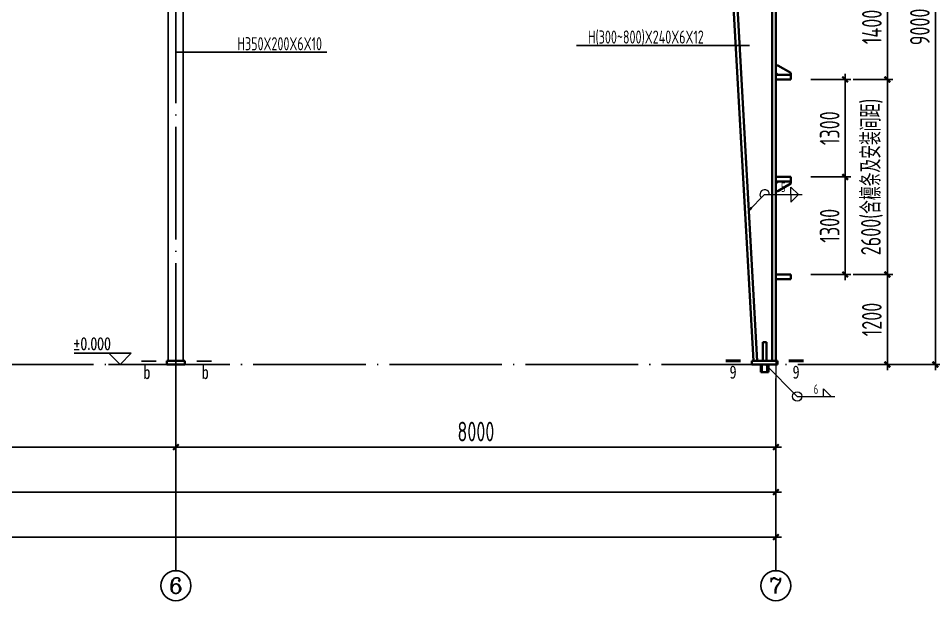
# Model space of a CAD drawing. Header units: millimetres. Extents: x 6950065 to 7140129, y 16284814 to 19754034.
# Drawn here: x 7067001 to 7091413, y 17952024 to 17967549 of the extents above; entities that cross this region are included whole.
import ezdxf
from ezdxf.enums import TextEntityAlignment as Align

# ---------------------------------------------------------------- set-up
doc = ezdxf.new("R2010")
doc.units = ezdxf.units.MM
doc.header["$LTSCALE"] = 1500
doc.header["$MEASUREMENT"] = 0
doc.linetypes.add('DOTE', pattern=[2.42, 2, -0.2, 0.02, -0.2])
doc.linetypes.add('线型6', pattern=[8.75, 5, -1.25, 1.25, -1.25])
doc.layers.get('Defpoints').update_dxf_attribs({"color": 1})
for name, color, linetype, lineweight in [('10', 7, 'Continuous', 35), ('111', 9, '线型6', 18), ('116', 1, 'Continuous', 35), ('12', 2, 'Continuous', 35), ('14', 2, 'Continuous', 35), ('焊缝标注', 9, 'Continuous', 18)]:
    doc.layers.add(name, color=color, linetype=linetype, lineweight=lineweight)
for name, color, linetype in [('11', 3, 'Continuous'), ('253', 253, 'Continuous'), ('AXIS', 3, 'Continuous'), ('BALCONY', 6, 'Continuous'), ('C型钢', 6, 'Continuous'), ('dim', 7, 'Continuous'), ('DIM_ELEV', 3, 'Continuous'), ('PUB_TEXT', 7, 'Continuous')]:
    doc.layers.add(name, color=color, linetype=linetype)
doc.styles.add('_TCH_AXIS', font='COMPLEX', dxfattribs={"bigfont": 'GBCBIG'})
doc.styles.add('_TCH_DIM', font='SIMPLEX', dxfattribs={"bigfont": 'GBCBIG'})
doc.styles.add('FromPkpm', font='Pkpmeng', dxfattribs={"width": 0.7, "bigfont": 'hztxt'})
doc.styles.add('TSSD_Dimension', font='Tssdeng.shx', dxfattribs={"width": 0.7, "bigfont": 'hztxt.shx'})
doc.styles.add('图框字体', font='', dxfattribs={"width": 0.8})
doc.styles.add('黑体', font='simhei.ttf', dxfattribs={"width": 0.8})
doc.styles.get('图框字体').set_extended_font_data('NSimSun')
doc.dimstyles.new('TSSD_75_150', dxfattribs={"dimtxt": 525, "dimasz": 150, "dimexe": 150, "dimexo": 375, "dimgap": 150, "dimtad": 1, "dimdec": 0, "dimlfac": 0.5, "dimzin": 0, "dimdsep": 46, "dimtxsty": 'TSSD_Dimension', "dimblk": 'ARCHTICK', "dimblk1": 'ARCHTICK', "dimblk2": 'ARCHTICK', "dimcen": 0, "dimdle": 150, "dimclrt": 7, "dimadec": 0, "dimazin": 0, "dimtfac": 1, "dimtdec": 0, "dimtix": 1, "dimtmove": 2, "dimatfit": 3, "dimfxl": 0, "dimtolj": 1, "dimtzin": 0, "dimarcsym": 0})

# ---------------------------------------------------------------- blocks, each defined once
blk = doc.blocks.new('_ArchTick')
at = {"color": 0, "linetype": 'ByBlock', "const_width": 0.4}
blk.add_lwpolyline([(-0.5, -0.5), (0.5, 0.5)], dxfattribs=at)
blk = doc.blocks.new('*D328')
at = {"layer": 'Defpoints', "color": 0}
for p in [(7039204, 17957119), (7087204, 17957119), (7087204, 17954919)]:
    blk.add_point(p, dxfattribs=at)
at = {"layer": 'dim', "color": 0, "lineweight": -2}
for p, q in [((7039204, 17956744), (7039204, 17954769)), ((7087204, 17956744), (7087204, 17954769)), ((7039054, 17954919), (7087354, 17954919))]:
    blk.add_line(p, q, dxfattribs=at)
at = {"layer": 'dim', "color": 0, "lineweight": -2, "xscale": 150, "yscale": 150, "zscale": 150, "rotation": 180}
blk.add_blockref('_ArchTick', (7039204, 17954919), dxfattribs=at)
at = {"layer": 'dim', "color": 0, "lineweight": -2, "xscale": 150, "yscale": 150, "zscale": 150}
blk.add_blockref('_ArchTick', (7087204, 17954919), dxfattribs=at)
at = {"layer": 'dim', "color": 7, "insert": (7063204, 17955332), "char_height": 525, "attachment_point": 5, "style": 'TSSD_Dimension'}
blk.add_mtext('\\A1;24000', dxfattribs=at)
blk = doc.blocks.new('*D329')
at = {"layer": 'Defpoints', "color": 0}
for p in [(6991204, 17956619), (7087204, 17956619), (7087204, 17953719)]:
    blk.add_point(p, dxfattribs=at)
at = {"layer": 'dim', "color": 0, "lineweight": -2}
for p, q in [((6991204, 17956244), (6991204, 17953569)), ((7087204, 17956244), (7087204, 17953569)), ((6991054, 17953719), (7087354, 17953719))]:
    blk.add_line(p, q, dxfattribs=at)
at = {"layer": 'dim', "color": 0, "lineweight": -2, "xscale": 150, "yscale": 150, "zscale": 150, "rotation": 180}
blk.add_blockref('_ArchTick', (6991204, 17953719), dxfattribs=at)
at = {"layer": 'dim', "color": 0, "lineweight": -2, "xscale": 150, "yscale": 150, "zscale": 150}
blk.add_blockref('_ArchTick', (7087204, 17953719), dxfattribs=at)
at = {"layer": 'dim', "color": 7, "insert": (7039204, 17954132), "char_height": 525, "attachment_point": 5, "style": 'TSSD_Dimension'}
blk.add_mtext('\\A1;48000', dxfattribs=at)
blk = doc.blocks.new('*D467')
at = {"layer": 'Defpoints', "color": 0}
for p in [(7055204, 17958319), (7071204, 17958319), (7071204, 17956119)]:
    blk.add_point(p, dxfattribs=at)
at = {"layer": 'dim', "color": 0, "lineweight": -2}
for p, q in [((7055204, 17957944), (7055204, 17955969)), ((7071204, 17957944), (7071204, 17955969)), ((7055054, 17956119), (7071354, 17956119))]:
    blk.add_line(p, q, dxfattribs=at)
at = {"layer": 'dim', "color": 0, "lineweight": -2, "xscale": 150, "yscale": 150, "zscale": 150, "rotation": 180}
blk.add_blockref('_ArchTick', (7055204, 17956119), dxfattribs=at)
at = {"layer": 'dim', "color": 0, "lineweight": -2, "xscale": 150, "yscale": 150, "zscale": 150}
blk.add_blockref('_ArchTick', (7071204, 17956119), dxfattribs=at)
at = {"layer": 'dim', "color": 7, "insert": (7063204, 17956532), "char_height": 525, "attachment_point": 5, "style": 'TSSD_Dimension'}
blk.add_mtext('\\A1;8000', dxfattribs=at)
blk = doc.blocks.new('*D468')
at = {"layer": 'Defpoints', "color": 0}
for p in [(7071204, 17958319), (7087204, 17958319), (7087204, 17956119)]:
    blk.add_point(p, dxfattribs=at)
at = {"layer": 'dim', "color": 0, "lineweight": -2}
for p, q in [((7071204, 17957944), (7071204, 17955969)), ((7087204, 17957944), (7087204, 17955969)), ((7071054, 17956119), (7087354, 17956119))]:
    blk.add_line(p, q, dxfattribs=at)
at = {"layer": 'dim', "color": 0, "lineweight": -2, "xscale": 150, "yscale": 150, "zscale": 150, "rotation": 180}
blk.add_blockref('_ArchTick', (7071204, 17956119), dxfattribs=at)
at = {"layer": 'dim', "color": 0, "lineweight": -2, "xscale": 150, "yscale": 150, "zscale": 150}
blk.add_blockref('_ArchTick', (7087204, 17956119), dxfattribs=at)
at = {"layer": 'dim', "color": 7, "insert": (7079204, 17956532), "char_height": 525, "attachment_point": 5, "style": 'TSSD_Dimension'}
blk.add_mtext('\\A1;8000', dxfattribs=at)
blk = doc.blocks.new('*D478')
at = {"layer": 'Defpoints', "color": 0}
for p in [(7089808, 17976320), (7091457, 17976320), (7089808, 17958319)]:
    blk.add_point(p, dxfattribs=at)
at = {"layer": 'dim', "color": 0, "lineweight": -2}
for p, q in [((7091457, 17958169), (7091457, 17976470)), ((7090183, 17976320), (7091607, 17976320)), ((7090183, 17958319), (7091607, 17958319))]:
    blk.add_line(p, q, dxfattribs=at)
at = {"layer": 'dim', "color": 0, "lineweight": -2, "xscale": 150, "yscale": 150, "zscale": 150}
for p, rotation in [((7091457, 17976320), 90), ((7091457, 17958319), 270)]:
    blk.add_blockref('_ArchTick', p, dxfattribs=dict(at, rotation=rotation))
at = {"layer": 'dim', "color": 7, "insert": (7091045, 17967320), "char_height": 525, "attachment_point": 5, "rotation": 90, "style": 'TSSD_Dimension'}
blk.add_mtext('\\A1;9000', dxfattribs=at)
blk = doc.blocks.new('w453w53')
at = {"layer": '12', "color": 4}
for p, q in [((473598, 1381074, -5700), (474078, 1381074, -5700)), ((473598, 1380924, -5700), (473598, 1381074, -5700)), ((473598, 1381074, -5700), (474078, 1381074, -5700)), ((474078, 1381074, -5700), (474078, 1380925, -5700)), ((473598, 1380924, -5700), (473598, 1380864, -5700)), ((473598, 1380864, -5700), (474019, 1380624, -5700)), ((474078, 1380865, -5700), (474018, 1380924, -5700)), ((474078, 1380625, -5700), (474078, 1380865, -5700)), ((474019, 1380624, -5700), (474078, 1380625, -5700))]:
    blk.add_line(p, q, dxfattribs=at)
at = {"layer": '12', "color": 4, "elevation": -5700}
blk.add_lwpolyline([(474078, 1380925), (473598, 1380925)], dxfattribs=at)
blk = doc.blocks.new('*D469')
at = {"layer": 'Defpoints', "color": 0}
for p in [(7088887, 17960719), (7090177, 17960719), (7088887, 17958319)]:
    blk.add_point(p, dxfattribs=at)
at = {"layer": 'dim', "color": 0, "lineweight": -2}
for p, q in [((7089262, 17960719), (7090327, 17960719)), ((7090177, 17958169), (7090177, 17960869)), ((7089262, 17958319), (7090327, 17958319))]:
    blk.add_line(p, q, dxfattribs=at)
at = {"layer": 'dim', "color": 0, "lineweight": -2, "xscale": 150, "yscale": 150, "zscale": 150}
for p, rotation in [((7090177, 17960719), 90), ((7090177, 17958319), 270)]:
    blk.add_blockref('_ArchTick', p, dxfattribs=dict(at, rotation=rotation))
at = {"layer": 'dim', "color": 7, "insert": (7089765, 17959519), "char_height": 525, "attachment_point": 5, "rotation": 90, "style": 'TSSD_Dimension'}
blk.add_mtext('\\A1;1200', dxfattribs=at)
blk = doc.blocks.new('*D470')
at = {"layer": 'Defpoints', "color": 0}
for p in [(7088887, 17965919), (7090177, 17965919), (7088887, 17960719)]:
    blk.add_point(p, dxfattribs=at)
at = {"layer": 'dim', "color": 0, "lineweight": -2}
for p, q in [((7089262, 17965919), (7090327, 17965919)), ((7090177, 17960569), (7090177, 17966069)), ((7089262, 17960719), (7090327, 17960719))]:
    blk.add_line(p, q, dxfattribs=at)
at = {"layer": 'dim', "color": 0, "lineweight": -2, "xscale": 150, "yscale": 150, "zscale": 150}
for p, rotation in [((7090177, 17965919), 90), ((7090177, 17960719), 270)]:
    blk.add_blockref('_ArchTick', p, dxfattribs=dict(at, rotation=rotation))
at = {"layer": 'dim', "color": 7, "insert": (7089765, 17963319), "char_height": 525, "attachment_point": 5, "rotation": 90, "style": 'TSSD_Dimension'}
blk.add_mtext('\\A1;2600{\\W0.7;(含檩条及安装间距)}', dxfattribs=at)
blk = doc.blocks.new('*D471')
at = {"layer": 'Defpoints', "color": 0}
for p in [(7088887, 17968719), (7090177, 17968719), (7088887, 17965919)]:
    blk.add_point(p, dxfattribs=at)
at = {"layer": 'dim', "color": 0, "lineweight": -2}
for p, q in [((7090177, 17965769), (7090177, 17968869)), ((7089262, 17968719), (7090327, 17968719)), ((7089262, 17965919), (7090327, 17965919))]:
    blk.add_line(p, q, dxfattribs=at)
at = {"layer": 'dim', "color": 0, "lineweight": -2, "xscale": 150, "yscale": 150, "zscale": 150}
for p, rotation in [((7090177, 17968719), 90), ((7090177, 17965919), 270)]:
    blk.add_blockref('_ArchTick', p, dxfattribs=dict(at, rotation=rotation))
at = {"layer": 'dim', "color": 7, "insert": (7089765, 17967319), "char_height": 525, "attachment_point": 5, "rotation": 90, "style": 'TSSD_Dimension'}
blk.add_mtext('\\A1;1400', dxfattribs=at)
blk = doc.blocks.new('*D476')
at = {"layer": 'Defpoints', "color": 0}
for p in [(7087761, 17963319), (7089051, 17963319), (7087761, 17960719)]:
    blk.add_point(p, dxfattribs=at)
at = {"layer": 'dim', "color": 0, "lineweight": -2}
for p, q in [((7089051, 17960569), (7089051, 17963469)), ((7088136, 17963319), (7089201, 17963319)), ((7088136, 17960719), (7089201, 17960719))]:
    blk.add_line(p, q, dxfattribs=at)
at = {"layer": 'dim', "color": 0, "lineweight": -2, "xscale": 150, "yscale": 150, "zscale": 150}
for p, rotation in [((7089051, 17963319), 90), ((7089051, 17960719), 270)]:
    blk.add_blockref('_ArchTick', p, dxfattribs=dict(at, rotation=rotation))
at = {"layer": 'dim', "color": 7, "insert": (7088639, 17962019), "char_height": 525, "attachment_point": 5, "rotation": 90, "style": 'TSSD_Dimension'}
blk.add_mtext('\\A1;1300', dxfattribs=at)
blk = doc.blocks.new('*D477')
at = {"layer": 'Defpoints', "color": 0}
for p in [(7087761, 17965919), (7089051, 17965919), (7087761, 17963319)]:
    blk.add_point(p, dxfattribs=at)
at = {"layer": 'dim', "color": 0, "lineweight": -2}
for p, q in [((7088136, 17965919), (7089201, 17965919)), ((7089051, 17963169), (7089051, 17966069)), ((7088136, 17963319), (7089201, 17963319))]:
    blk.add_line(p, q, dxfattribs=at)
at = {"layer": 'dim', "color": 0, "lineweight": -2, "xscale": 150, "yscale": 150, "zscale": 150}
for p, rotation in [((7089051, 17965919), 90), ((7089051, 17963319), 270)]:
    blk.add_blockref('_ArchTick', p, dxfattribs=dict(at, rotation=rotation))
at = {"layer": 'dim', "color": 7, "insert": (7088639, 17964619), "char_height": 525, "attachment_point": 5, "rotation": 90, "style": 'TSSD_Dimension'}
blk.add_mtext('\\A1;1300', dxfattribs=at)

msp = doc.modelspace()

# ---------------------------------------------------------------- hatches: boundary and pattern name
at = {"layer": '焊缝标注'}
for points in [[(7086479.8, 17962427.6), (7086561.1, 17962487.7), (7086539.9, 17962508.9)], [(7086928.6, 17958319.2), (7086988.5, 17958237.8), (7087009.7, 17958258.9)]]:
    msp.add_hatch(color=256, dxfattribs=at).paths.add_polyline_path(points)

# ---------------------------------------------------------------- linework, layer by layer
at = {"color": 3, "lineweight": 35, "ltscale": 100}
for p, q in [((7087103.4, 17958419.2), (7087103.4, 17976226.9)), ((7087203.6, 17958419.2), (7087203.6, 17976218.9)), ((7086603.6, 17958419.2), (7085708.5, 17974452.6)), ((7086703.6, 17958419.2), (7085808.5, 17974452.6))]:
    msp.add_line(p, q, dxfattribs=at)
at = {"layer": '10', "const_width": 45, "elevation": 200}
for points in [[(7070281.9, 17958408), (7070681.9, 17958408)], [(7072154.9, 17958408), (7071754.9, 17958408)]]:
    msp.add_lwpolyline(points, dxfattribs=at)
at = {"layer": '10', "lineweight": 25, "const_width": 75}
for points in [[(7085863.6, 17958419.2), (7086263.6, 17958419.2)], [(7087943.6, 17958419.2), (7087543.6, 17958419.2)]]:
    msp.add_lwpolyline(points, dxfattribs=at)
at = {"layer": '11'}
for p, q in [((7070999.9, 17958419.2), (7070999.9, 17976596.1)), ((7071399.9, 17976596.1), (7071399.9, 17958419.2)), ((7069408, 17958319.2, -200), (7070963.6, 17958319.2))]:
    msp.add_line(p, q, dxfattribs=at)
at = {"layer": '111', "lineweight": 18, "ltscale": 100}
msp.add_line((7087203.6, 17958619.2), (7087203.6, 17953119.2), dxfattribs=at)
at = {"layer": '116', "lineweight": 35, "ltscale": 100}
for p, q in [((7086803.6, 17958319.2), (7086803.6, 17958119.2)), ((7086833.6, 17958319.2), (7086833.6, 17958119.2)), ((7086973.6, 17958319.2), (7086973.6, 17958119.2)), ((7087003.6, 17958319.2), (7087003.6, 17958119.2)), ((7086803.6, 17958119.2), (7087003.6, 17958119.2))]:
    msp.add_line(p, q, dxfattribs=at)
at = {"layer": '12', "color": 4}
for p, q in [((7087603.5, 17960719.2), (7087203.6, 17960719.2)), ((7087603.5, 17960719.2), (7087203.6, 17960719.2)), ((7087603.4, 17960594.3), (7087603.5, 17960719.2))]:
    msp.add_line(p, q, dxfattribs=at)
at = {"layer": '12'}
for p, q in [((7070963.6, 17958419.2), (7071443.6, 17958419.2)), ((7070963.6, 17958319.2), (7070963.6, 17958419.2)), ((7071443.6, 17958319.2), (7070963.6, 17958319.2)), ((7071443.6, 17958419.2), (7071443.6, 17958319.2))]:
    msp.add_line(p, q, dxfattribs=at)
at = {"layer": '12', "color": 4}
msp.add_lwpolyline([(7087203.5, 17960594.6), (7087603.4, 17960594.6)], dxfattribs=at)
at = {"layer": '14', "lineweight": 35, "ltscale": 100}
for p, q in [((7086853.6, 17958419.2), (7086853.6, 17958919.2)), ((7086853.6, 17958919.2), (7086953.6, 17958919.2)), ((7086953.6, 17958919.2), (7086953.6, 17958419.2)), ((7086563.6, 17958319.2), (7086563.6, 17958419.2)), ((7086563.6, 17958419.2), (7087243.6, 17958419.2)), ((7087243.6, 17958319.2), (7086563.6, 17958319.2)), ((7086953.6, 17958419.2), (7086853.6, 17958419.2)), ((7087243.6, 17958419.2), (7087243.6, 17958319.2))]:
    msp.add_line(p, q, dxfattribs=at)
at = {"layer": '253', "color": 8, "linetype": 'DOTE'}
msp.add_lwpolyline([(7071203.6, 17957243.3), (7071203.6, 17958319.2)], dxfattribs=at)
at = {"layer": 'AXIS'}
for p, q in [((7071203.6, 17956823.9), (7071203.6, 17952823.9)), ((7087203.6, 17956823.9), (7087203.6, 17952823.9))]:
    msp.add_line(p, q, dxfattribs=at)
for centre in [(7071203.6, 17952423.9), (7087203.6, 17952423.9)]:
    msp.add_circle(centre, 400, dxfattribs=at)
at = {"layer": 'BALCONY'}
for p, q in [((7081889.8, 17966822.8), (7086501.5, 17966822.8)), ((7071203.6, 17966643.5), (7075233.3, 17966643.5))]:
    msp.add_line(p, q, dxfattribs=at)
at = {"layer": 'C型钢', "color": 8, "linetype": 'DOTE'}
for points in [[(7071203.6, 17958023.9), (7071203.6, 17981439.2)], [(6989778.1, 17958319.2), (7091852.1, 17958319.2)]]:
    msp.add_lwpolyline(points, dxfattribs=at)
at = {"layer": 'DIM_ELEV'}
for p, q in [((7070014.2, 17958619.2), (7068488.8, 17958619.2)), ((7069714.2, 17958319.2), (7069414.2, 17958619.2)), ((7069714.2, 17958319.2), (7070014.2, 17958619.2))]:
    msp.add_line(p, q, dxfattribs=at)
at = {"layer": '焊缝标注', "lineweight": 18, "ltscale": 100}
for p, q in [((7087604.2, 17963051.7), (7087804.2, 17962851.7)), ((7087604.2, 17962851.7), (7087604.2, 17963051.7)), ((7086479.8, 17962427.6), (7086904.2, 17962851.7)), ((7086904.2, 17962851.7), (7087904.2, 17962851.7)), ((7087604.2, 17962651.7), (7087804.2, 17962851.7)), ((7087604.2, 17962851.7), (7087604.2, 17962651.7)), ((7086928.6, 17958319.2), (7087774.7, 17957468.4)), ((7088474.7, 17957668.4), (7088674.7, 17957468.4)), ((7088474.7, 17957468.4), (7088474.7, 17957668.4)), ((7087774.7, 17957468.4), (7088774.7, 17957468.4))]:
    msp.add_line(p, q, dxfattribs=at)
at = {"layer": '焊缝标注', "linetype": 'Continuous'}
for points in [[(7086479.8, 17962427.6), (7086561.1, 17962487.7), (7086539.9, 17962508.9)], [(7086928.6, 17958319.2), (7086988.5, 17958237.8), (7087009.7, 17958258.9)]]:
    msp.add_lwpolyline(points, close=True, dxfattribs=at)
at = {"layer": '焊缝标注', "lineweight": 18, "ltscale": 100}
msp.add_circle((7087774.7, 17957468.4), 125, dxfattribs=at)
msp.add_arc((7086904.2, 17962851.7), 125, 0, 224.97723, dxfattribs=at)

# ---------------------------------------------------------------- block references
at = {"extrusion": (0, 0, -1), "xscale": -0.8331250003539026, "yscale": 0.8331249952316284, "zscale": -0.8331250001039336, "rotation": 180}
msp.add_blockref('w453w53', (-7482170, 19116526.6, -4748.8), dxfattribs=at)
at = {"extrusion": (0, 0, -1), "xscale": 0.8331250003539026, "yscale": 0.8331249952316284, "zscale": -0.8331250001039336}
msp.add_blockref('w453w53', (-7482170, 16812711.9, -4748.8), dxfattribs=at)

# ---------------------------------------------------------------- texts
at = {"layer": '10', "style": '图框字体', "width": 0.8}
for p in [(7070335.4, 17957933), (7071891.6, 17957933)]:
    msp.add_text('b', height=350, dxfattribs=at).set_placement(p)
at = {"layer": '10', "lineweight": 25, "style": '黑体', "width": 0.8}
for p in [(7086063.6, 17958119.2), (7087743.6, 17958119.2)]:
    msp.add_text('9', height=350, dxfattribs=at).set_placement(p, align=Align.MIDDLE_CENTER)
at = {"layer": 'AXIS', "color": 7, "style": '_TCH_AXIS', "width": 1.285714}
for s, p, p2 in [('6', (7071021.4, 17952211.3), (7071385.8, 17952211.3)), ('7', (7087021.4, 17952211.3), (7087385.8, 17952211.3))]:
    msp.add_text(s, height=425.2, dxfattribs=at).set_placement(p, p2, align=Align.FIT)
at = {"layer": 'BALCONY', "style": 'TSSD_Dimension', "width": 0.7}
for s, p in [('H(300~800)X240X6X12', (7083737, 17967050.8)), ('H350X200X6X10', (7073972.2, 17966871.5))]:
    msp.add_text(s, height=350, dxfattribs=at).set_placement(p, align=Align.MIDDLE)
at = {"layer": 'PUB_TEXT', "style": '_TCH_DIM', "width": 0.705882}
msp.add_text('%%P0.000', height=297.5, dxfattribs=at).set_placement((7068458.8, 17958724.2))
at = {"layer": '焊缝标注', "lineweight": 25, "style": 'FromPkpm', "width": 0.7}
for s, p in [('5', (7087404.2, 17962921.7)), ('6', (7088274.7, 17957538.4))]:
    msp.add_text(s, height=250, dxfattribs=at).set_placement(p, align=Align.CENTER)

# ---------------------------------------------------------------- dimensions: what is measured, and where the dimension line sits
at = {"layer": 'dim'}
for base, p1, p2, angle, text, picture, middle in [((7091457.3, 17976320.1), (7089807.8, 17958319.2), (7089807.8, 17976320.1), 90, '9000', '*D478', (7091044.8, 17967319.7)), ((7090177.4, 17965919.2), (7088886.8, 17960719.2), (7088886.8, 17965919.2), 270, '<>{\\W0.7;(含檩条及安装间距)}', '*D470', (7089764.9, 17963319.2))]:
    dim = msp.add_linear_dim(base=base, p1=p1, p2=p2, angle=angle, text=text, dimstyle='TSSD_75_150', dxfattribs=at)
    dim.commit()
    dim.dimension.update_dxf_attribs({"geometry": picture, "text_midpoint": middle})
for base, p1, p2, picture, middle in [((7090177.4, 17968719.2), (7088886.8, 17965919.2), (7088886.8, 17968719.2), '*D471', (7089764.9, 17967319.2)), ((7089051.4, 17965919.2), (7087760.9, 17963319.2), (7087760.9, 17965919.2), '*D477', (7088638.9, 17964619.2)), ((7089051.4, 17963319.2), (7087760.9, 17960719.2), (7087760.9, 17963319.2), '*D476', (7088638.9, 17962019.2))]:
    dim = msp.add_linear_dim(base=base, p1=p1, p2=p2, angle=270, dimstyle='TSSD_75_150', dxfattribs=at)
    dim.commit()
    dim.dimension.update_dxf_attribs({"geometry": picture, "text_midpoint": middle})
dim = msp.add_aligned_dim(p1=(7088886.8, 17958319.2), p2=(7088886.8, 17960719.2), distance=-1290.6, dimstyle='TSSD_75_150', dxfattribs=at)
dim.commit()
dim.dimension.update_dxf_attribs({"geometry": '*D469', "text_midpoint": (7089764.9, 17959519.2)})
for base, p1, p2, picture, middle in [((7071203.6, 17956119.2), (7055203.6, 17958319.2), (7071203.6, 17958319.2), '*D467', (7063203.6, 17956531.7)), ((7087203.6, 17956119.2), (7071203.6, 17958319.2), (7087203.6, 17958319.2), '*D468', (7079203.6, 17956531.7))]:
    dim = msp.add_linear_dim(base=base, p1=p1, p2=p2, dimstyle='TSSD_75_150', dxfattribs=at)
    dim.commit()
    dim.dimension.update_dxf_attribs({"geometry": picture, "text_midpoint": middle})
for base, p1, p2, text, picture, middle in [((7087203.6, 17954919.2), (7039203.6, 17957119.2), (7087203.6, 17957119.2), '24000', '*D328', (7063203.6, 17955331.7)), ((7087203.6, 17953719.2), (6991203.6, 17956619.2), (7087203.6, 17956619.2), '48000', '*D329', (7039203.6, 17954131.7))]:
    dim = msp.add_linear_dim(base=base, p1=p1, p2=p2, text=text, dimstyle='TSSD_75_150', dxfattribs=at)
    dim.commit()
    dim.dimension.update_dxf_attribs({"geometry": picture, "text_midpoint": middle})

doc.saveas('drawing.dxf')
